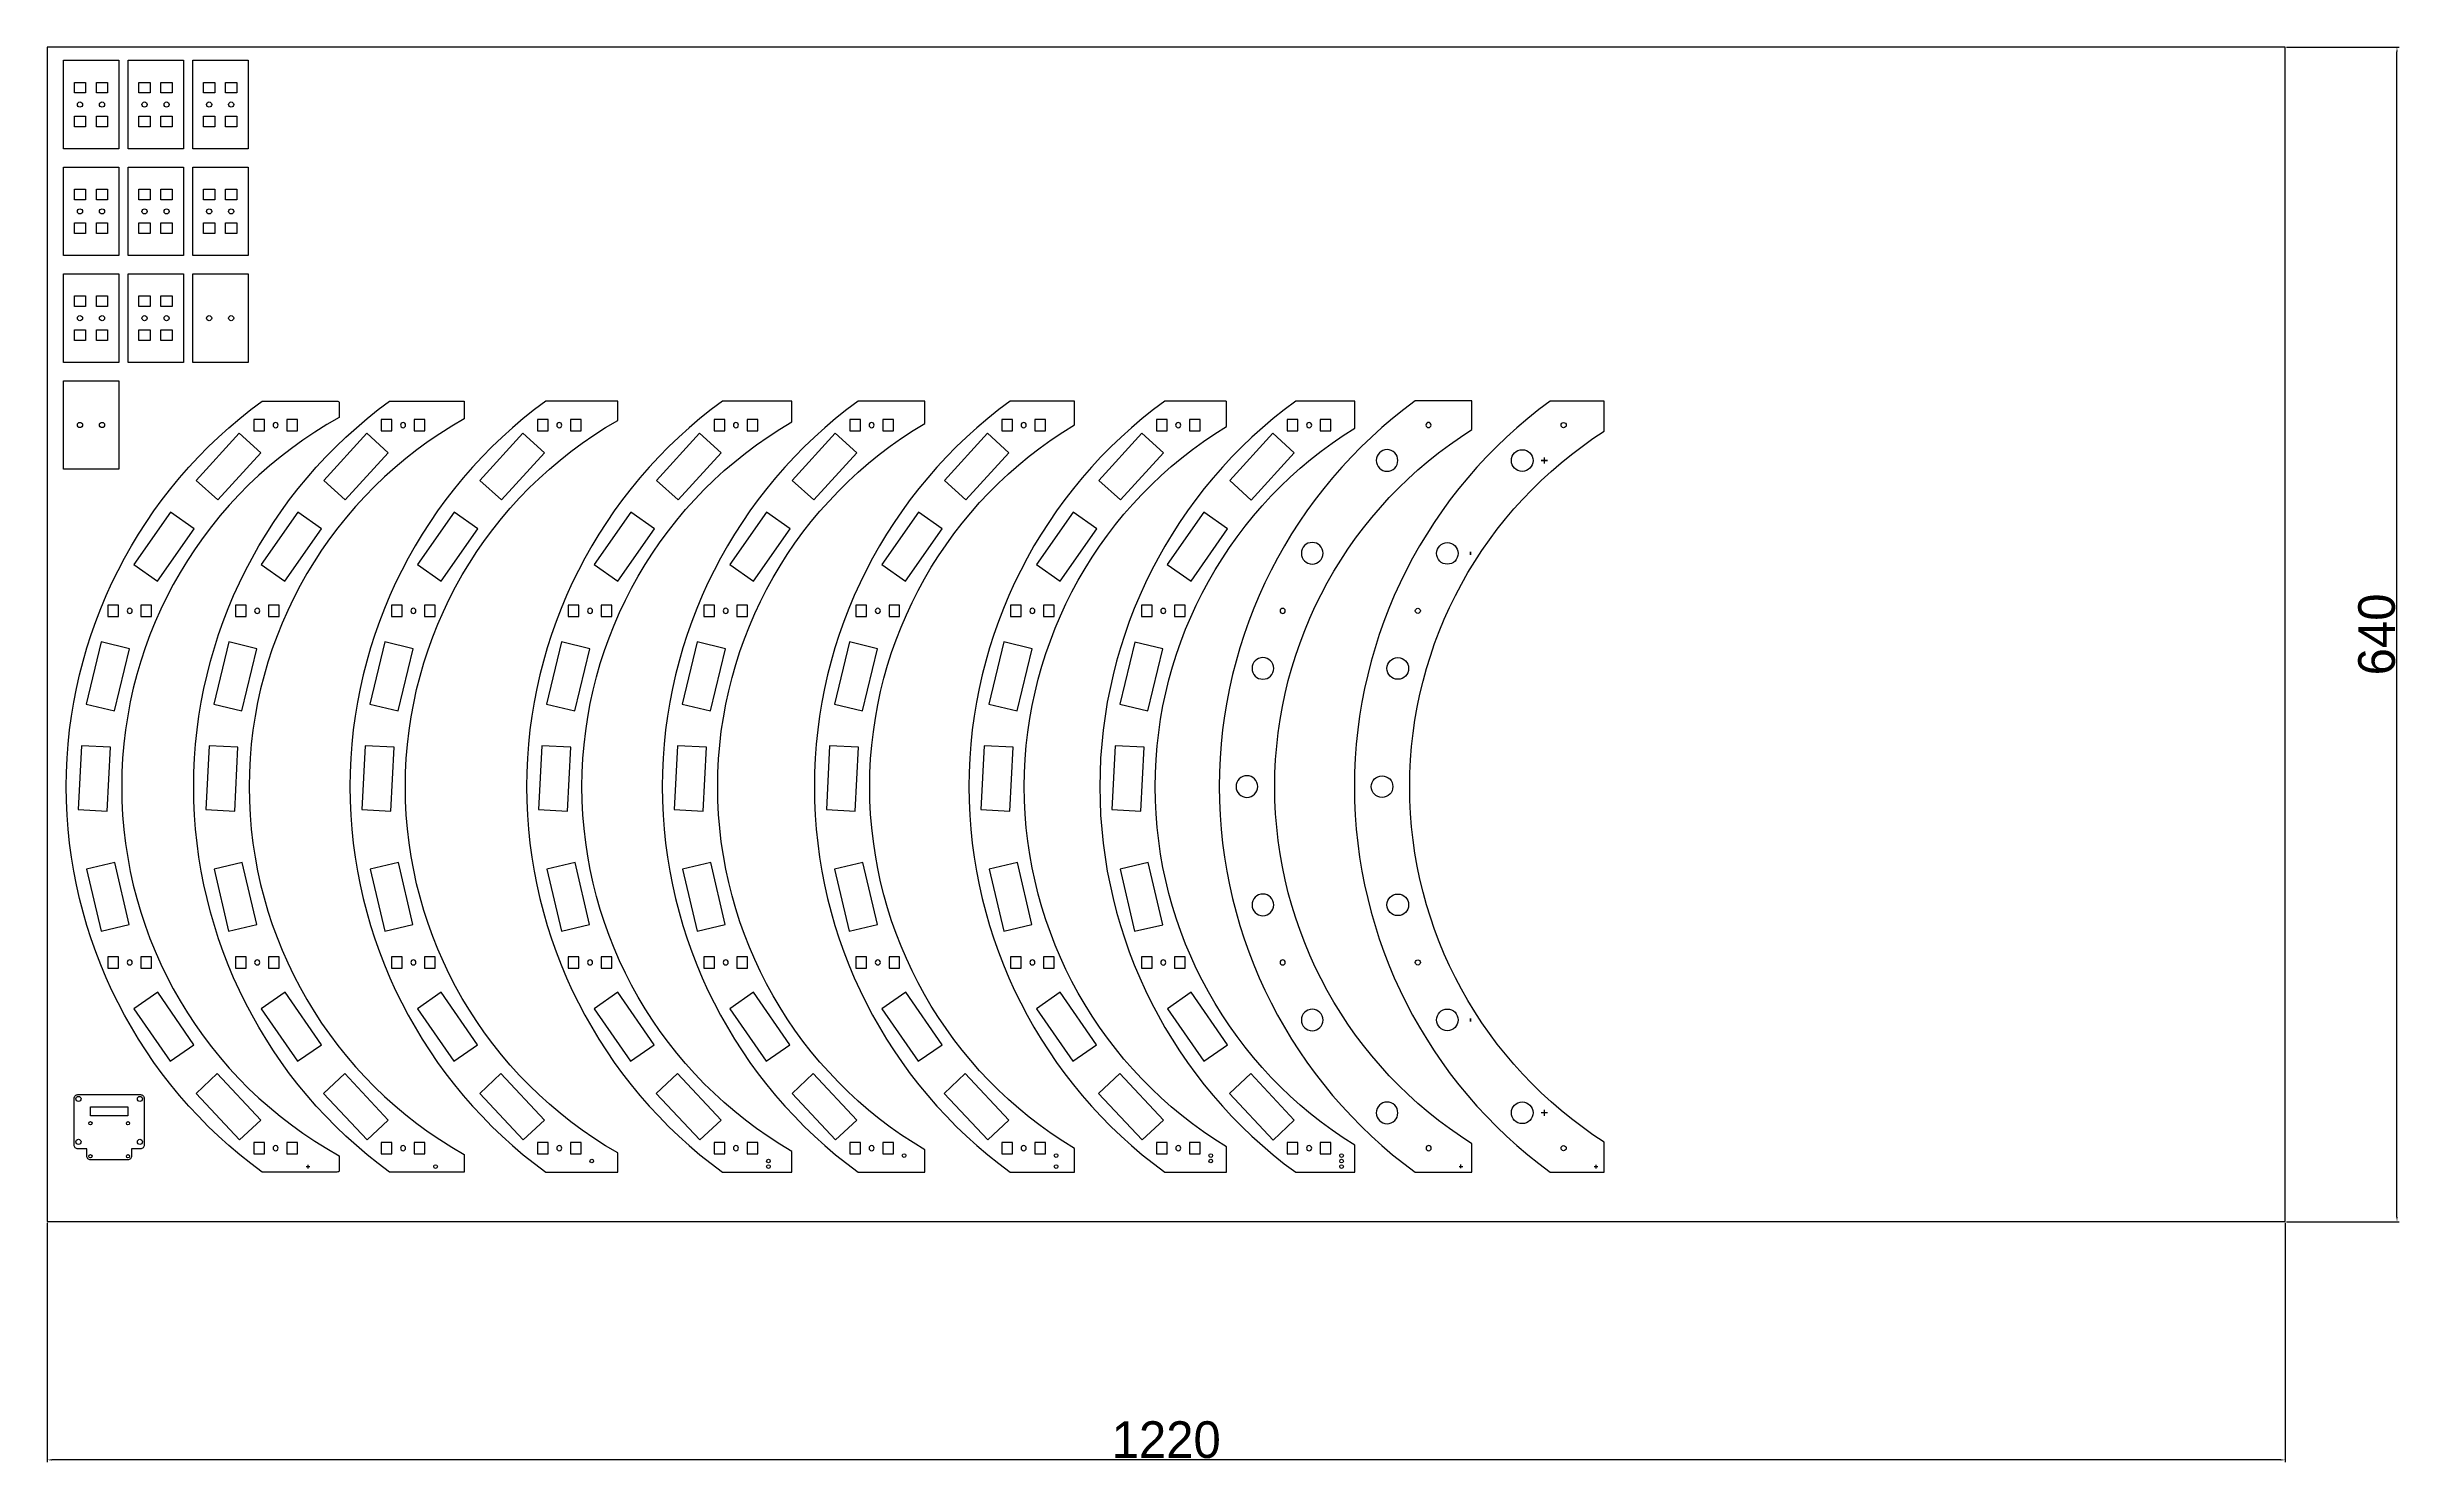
# Model space of a CAD drawing. Header units: millimetres. Extents: x -1807 to -524, y -1206 to -434.
import ezdxf
from ezdxf.enums import TextEntityAlignment as Align

# ---------------------------------------------------------------- set-up
doc = ezdxf.new("R2010")
doc.units = ezdxf.units.MM
doc.layers.get('0').update_dxf_attribs({"color": 5})
doc.layers.add('Holes', color=1, linetype='Continuous')
doc.layers.add('text', color=250, linetype='Continuous')
doc.layers.add('Notes', color=73, linetype='Continuous', plot=False)
doc.styles.add('BoldReverse', font='Arial_Bold.ttf')
doc.styles.get("Standard").update_dxf_attribs({"font": 'FreeSans.ttf'})
doc.dimstyles.new('ISO-25', dxfattribs={"dimtxt": 2.5, "dimasz": 2.5, "dimexe": 1.25, "dimexo": 0.625, "dimtad": 1, "dimdec": 3, "dimdsep": 46, "dimtxsty": 'Standard', "dimcen": 2.5, "dimadec": 0, "dimazin": 0, "dimtfac": 1, "dimtmove": 0, "dimatfit": 3, "dimfxl": 1, "dimarcsym": 0})

# ---------------------------------------------------------------- blocks, each defined once
blk = doc.blocks.new('SD Support')
blk.add_lwpolyline([(27.1, 31.2), (27.4, 31.2, -0.4142136), (29.5, 29.1), (29.5, -4.9, -0.4142136), (27.4, -7), (27.1, -7), (24.4, -7), (2, -7, -0.4142136), (-0.1, -4.9), (-0.1, -0.1), (-4, -0.1, -0.4142136), (-6.1, 2), (-6.1, 22.2, -0.4142136), (-4, 24.3), (-0.1, 24.3), (-0.1, 29.1, -0.4142136), (2, 31.2), (24.4, 31.2)], format="xyb", close=True)
at = {"layer": 'Holes'}
blk.add_lwpolyline([(18, 1.95), (18, 22.25), (22.8, 22.25), (22.8, 1.95)], close=True, dxfattribs=at)
for centre, radius in [((3.75, 28.85), 1.4), ((27.15, 28.85), 1.4), ((-4.1, 22.35), 0.9), ((13.9, 22.35), 0.9), ((-4.1, 1.85), 0.9), ((13.9, 1.85), 0.9), ((3.75, -4.65), 1.4), ((27.15, -4.65), 1.4)]:
    blk.add_circle(centre, radius, dxfattribs=at)
blk = doc.blocks.new('Level 9')
blk.add_lwpolyline([(873.9, -1590.9, -0.508188), (1294.1, -1590.9), (1294.1, -1621.8), (1278.6, -1621.8, 0.552088), (889.5, -1621.8), (873.9, -1621.8)], format="xyb", close=True)
at = {"layer": 'Holes'}
for centre, radius in [((1084, -1499.2), 5.9), ((1019.6, -1507.9), 5.9), ((1148.5, -1507.9), 5.9), ((988.3, -1518.7), 1.4), ((1179.8, -1518.7), 1.4), ((956.9, -1534.8), 5.9), ((1211.2, -1534.8), 5.9), ((906.3, -1575.6), 5.9), ((1261.8, -1575.6), 5.9), ((887, -1598.2), 1.4), ((1281, -1598.3), 1.4)]:
    blk.add_circle(centre, radius, dxfattribs=at)
at = {"layer": 'text'}
for p, q in [((1292, -1615.9), (1290, -1615.9)), ((1291, -1614.9), (1291, -1616.9))]:
    blk.add_line(p, q, dxfattribs=at)
blk = doc.blocks.new('Level 10')
blk.add_lwpolyline([(630.1, -91.7, 0.508188), (209.9, -91.7), (209.9, -121.1), (226.3, -121.1, -0.547395), (613.7, -121.1), (630.1, -121.1)], format="xyb", close=True)
at = {"layer": 'Holes'}
for centre, radius in [((420, 0), 5.9), ((355.6, -8.6), 5.9), ((484.4, -8.6), 5.9), ((324.2, -19.5), 1.4), ((515.8, -19.5), 1.4), ((292.9, -35.6), 5.9), ((547.1, -35.6), 5.9), ((242.3, -76.4), 5.9), ((597.7, -76.4), 5.9), ((223, -99), 1.4), ((617, -99), 1.4)]:
    blk.add_circle(centre, radius, dxfattribs=at)
at = {"layer": 'text'}
for p, q in [((212, -116.7), (214, -116.7)), ((213, -115.7), (213, -117.7))]:
    blk.add_line(p, q, dxfattribs=at)
at = {"layer": 'text', "style": 'BoldReverse'}
for s, p in [('-', (292.9, -47.6)), ('-', (547.1, -47.6)), ('+', (242.3, -88.4)), ('+', (597.7, -88.4))]:
    blk.add_text(s, height=5, dxfattribs=at).set_placement(p, align=Align.MIDDLE_CENTER)
blk = doc.blocks.new('6.3 x 6.0 rectangle')
at = {"layer": 'Holes'}
blk.add_lwpolyline([(0.1, -5.9), (0.1, -0.1), (6.2, -0.1), (6.2, -5.9)], close=True, dxfattribs=at)
blk = doc.blocks.new('Square hole unit')
for points in [[(-3.05, 6.1), (-3.05, 11.9), (3.05, 11.9), (3.05, 6.1)], [(-3.05, -11.9), (-3.05, -6.1), (3.05, -6.1), (3.05, -11.9)]]:
    blk.add_lwpolyline(points, close=True)
blk.add_circle((0, 0), 1.4)
blk = doc.blocks.new('*D1370')
at = {"layer": 'Defpoints', "color": 0}
for p in [(-587.2, -433.7), (-526.3, -433.7), (-587.2, -1073.7)]:
    blk.add_point(p, dxfattribs=at)
at = {"layer": 'Notes', "color": 0, "lineweight": -2}
for p, q in [((-586.6, -433.7), (-525.1, -433.7)), ((-526.3, -1071.2), (-526.3, -436.2)), ((-586.6, -1073.7), (-525.1, -1073.7))]:
    blk.add_line(p, q, dxfattribs=at)
at = {"layer": 'Notes', "color": 0}
for points in [[(-525.9, -436.2), (-526.7, -436.2), (-526.3, -433.7)], [(-526.7, -1071.2), (-525.9, -1071.2), (-526.3, -1073.7)]]:
    blk.add_solid(points, dxfattribs=at)
at = {"layer": 'Notes', "color": 0, "insert": (-537.3, -753.7), "char_height": 20, "attachment_point": 5, "rotation": 90}
blk.add_mtext('640', dxfattribs=at)
blk = doc.blocks.new('*D1371')
at = {"layer": 'Defpoints', "color": 0}
for p in [(-1807.2, -1073.7), (-587.2, -1073.7), (-1807.2, -1203.5)]:
    blk.add_point(p, dxfattribs=at)
at = {"layer": 'Notes', "color": 0, "lineweight": -2}
for p, q in [((-1807.2, -1074.3), (-1807.2, -1204.8)), ((-587.2, -1074.3), (-587.2, -1204.8)), ((-589.7, -1203.5), (-1804.7, -1203.5))]:
    blk.add_line(p, q, dxfattribs=at)
at = {"layer": 'Notes', "color": 0}
for points in [[(-1804.7, -1203.1), (-1804.7, -1203.9), (-1807.2, -1203.5)], [(-589.7, -1203.9), (-589.7, -1203.1), (-587.2, -1203.5)]]:
    blk.add_solid(points, dxfattribs=at)
at = {"layer": 'Notes', "color": 0, "insert": (-1197.2, -1192.6), "char_height": 20, "attachment_point": 5}
blk.add_mtext('1220', dxfattribs=at)

msp = doc.modelspace()

# ---------------------------------------------------------------- linework, layer by layer
for p, q in [((-1197.9413, -626.65), (-1197.9413, -626.65)), ((-1164.4372, -626.6562), (-1164.4372, -626.65)), ((-1164.4372, -626.6562), (-1164.4372, -626.65))]:
    msp.add_line(p, q)
for points in [[(-1768.0462, -489.0824), (-1798.2462, -489.0824), (-1798.2462, -440.8824), (-1768.0462, -440.8824)], [(-1732.8462, -489.0824), (-1763.0462, -489.0824), (-1763.0462, -440.8824), (-1732.8462, -440.8824)], [(-1697.6462, -489.0824), (-1727.8462, -489.0824), (-1727.8462, -440.8824), (-1697.6462, -440.8824)], [(-1768.0462, -547.2824), (-1798.2462, -547.2824), (-1798.2462, -499.0824), (-1768.0462, -499.0824)], [(-1732.8462, -547.2824), (-1763.0462, -547.2824), (-1763.0462, -499.0824), (-1732.8462, -499.0824)], [(-1697.6462, -547.2824), (-1727.8462, -547.2824), (-1727.8462, -499.0824), (-1697.6462, -499.0824)], [(-1768.0462, -605.4824), (-1798.2462, -605.4824), (-1798.2462, -557.2824), (-1768.0462, -557.2824)], [(-1732.8462, -605.4824), (-1763.0462, -605.4824), (-1763.0462, -557.2824), (-1732.8462, -557.2824)], [(-1697.6462, -605.4824), (-1727.8462, -605.4824), (-1727.8462, -557.2824), (-1697.6462, -557.2824)], [(-1768.0462, -663.6824), (-1798.2462, -663.6824), (-1798.2462, -615.4824), (-1768.0462, -615.4824)]]:
    msp.add_lwpolyline(points, close=True)
for points in [[(-1647.9632, -635.4871, 0.589576685), (-1647.9632, -1037.813), (-1647.9632, -1046.2417, -0.146234213), (-1649.6642, -1046.75), (-1689.994, -1046.75, -0.508187958), (-1689.994, -626.55), (-1649.6642, -626.55, -0.146234213), (-1647.9632, -627.0584)], [(-1579.8819, -636.2675, 0.584891217), (-1579.8819, -1037.0326), (-1579.8819, -1046.7353, -0.024398367), (-1580.1839, -1046.75), (-1620.5136, -1046.75, -0.508187958), (-1620.5136, -626.55), (-1580.1839, -626.55, -0.024398367), (-1579.8819, -626.5648)], [(-1535.3734, -1046.75), (-1496.1407, -1046.75), (-1496.1407, -1036.2393, -0.580206484), (-1496.1407, -637.0607), (-1496.1407, -626.55), (-1535.3734, -626.55, 0.508187958)], [(-1439.087, -1046.75), (-1401.2532, -1046.75), (-1401.2532, -1035.433, -0.575522031), (-1401.2532, -637.867), (-1401.2532, -626.55), (-1439.087, -626.55, 0.508187958)], [(-1328.6859, -626.55), (-1365.1207, -626.55, 0.508187958), (-1365.1207, -1046.75), (-1328.6859, -1046.75), (-1328.6859, -1034.6136, -0.570837396), (-1328.6859, -638.6865)], [(-1247.1843, -1033.7808, -0.56615211), (-1247.1843, -639.5193), (-1247.1843, -626.55), (-1282.22, -626.55, 0.508187958), (-1282.22, -1046.75), (-1247.1843, -1046.75)], [(-1126.6256, -626.5706, 0.508187958), (-1126.6256, -1046.7706), (-1094.3879, -1046.7706), (-1094.3879, -1032.0951, -0.556777664), (-1094.3879, -641.2461), (-1094.3879, -626.5706)]]:
    msp.add_lwpolyline(points, format="xyb", close=True)
msp.add_lwpolyline([(-1164.4372, -626.55), (-1197.9739, -626.55, 0.508187958), (-1197.9739, -1046.75), (-1164.3372, -1046.75), (-1164.3372, -1032.9345, -0.561465695), (-1164.3372, -640.3656), (-1164.3372, -626.6562)], format="xyb")
at = {"layer": 'Holes'}
for points in [[(-1725.8929, -669.8084), (-1714.2088, -680.4442), (-1690.7831, -654.7094), (-1702.4673, -644.0736)], [(-1656.4126, -669.8084), (-1644.7284, -680.4442), (-1621.3027, -654.7094), (-1632.9869, -644.0736)], [(-1571.2724, -669.8084), (-1559.5882, -680.4442), (-1536.1625, -654.7094), (-1547.8467, -644.0736)], [(-1474.9859, -669.8084), (-1463.3017, -680.4442), (-1439.8761, -654.7094), (-1451.5603, -644.0736)], [(-1401.0196, -669.8084), (-1389.3355, -680.4442), (-1365.9098, -654.7094), (-1377.594, -644.0736)], [(-1318.119, -669.8084), (-1306.4348, -680.4442), (-1283.0092, -654.7094), (-1294.6934, -644.0736)], [(-1233.8729, -669.8084), (-1222.1887, -680.4442), (-1198.7631, -654.7094), (-1210.4473, -644.0736)], [(-1162.5246, -669.829), (-1150.8404, -680.4648), (-1127.4147, -654.73), (-1139.0989, -644.0942)], [(-1727.0671, -696.1347), (-1740.0049, -687.0653), (-1759.9805, -715.5612), (-1747.0427, -724.6306)], [(-1657.5867, -696.1347), (-1670.5246, -687.0653), (-1690.5001, -715.5612), (-1677.5623, -724.6306)], [(-1572.4466, -696.1347), (-1585.3844, -687.0653), (-1605.3599, -715.5612), (-1592.4221, -724.6306)], [(-1476.1601, -696.1347), (-1489.0979, -687.0653), (-1509.0735, -715.5612), (-1496.1357, -724.6306)], [(-1402.1938, -696.1347), (-1415.1316, -687.0653), (-1435.1072, -715.5612), (-1422.1694, -724.6306)], [(-1319.2932, -696.1347), (-1332.231, -687.0653), (-1352.2065, -715.5612), (-1339.2687, -724.6306)], [(-1235.0471, -696.1347), (-1247.9849, -687.0653), (-1267.9604, -715.5612), (-1255.0226, -724.6306)], [(-1163.6988, -696.1552), (-1176.6366, -687.0858), (-1196.6121, -715.5818), (-1183.6743, -724.6511)], [(-1785.8751, -791.6493), (-1770.5192, -795.3687), (-1762.3271, -761.5467), (-1777.6831, -757.8273)], [(-1716.3948, -791.6493), (-1701.0388, -795.3687), (-1692.8467, -761.5467), (-1708.2027, -757.8273)], [(-1631.2546, -791.6493), (-1615.8986, -795.3687), (-1607.7065, -761.5467), (-1623.0625, -757.8273)], [(-1534.9681, -791.6493), (-1519.6122, -795.3687), (-1511.4201, -761.5467), (-1526.7761, -757.8273)], [(-1461.0018, -791.6493), (-1445.6459, -795.3687), (-1437.4538, -761.5467), (-1452.8098, -757.8273)], [(-1378.1012, -791.6493), (-1362.7452, -795.3687), (-1354.5532, -761.5467), (-1369.9091, -757.8273)], [(-1293.8551, -791.6493), (-1278.4991, -795.3687), (-1270.3071, -761.5467), (-1285.663, -757.8273)], [(-1222.5068, -791.6699), (-1207.1508, -795.3893), (-1198.9587, -761.5672), (-1214.3147, -757.8478)], [(-1772.6625, -815.1794), (-1788.4422, -814.3772), (-1790.209, -849.1323), (-1774.4294, -849.9345)], [(-1703.1822, -815.1794), (-1718.9618, -814.3772), (-1720.7286, -849.1323), (-1704.949, -849.9345)], [(-1618.042, -815.1794), (-1633.8216, -814.3772), (-1635.5885, -849.1323), (-1619.8088, -849.9345)], [(-1521.7555, -815.1794), (-1537.5352, -814.3772), (-1539.302, -849.1323), (-1523.5224, -849.9345)], [(-1447.7892, -815.1794), (-1463.5689, -814.3772), (-1465.3357, -849.1323), (-1449.5561, -849.9345)], [(-1364.8886, -815.1794), (-1380.6682, -814.3772), (-1382.4351, -849.1323), (-1366.6555, -849.9345)], [(-1280.6425, -815.1794), (-1296.4221, -814.3772), (-1298.189, -849.1323), (-1282.4094, -849.9345)], [(-1209.2942, -815.1999), (-1225.0738, -814.3977), (-1226.8407, -849.1528), (-1211.061, -849.955)], [(-1770.3355, -877.9521), (-1785.7205, -881.5495), (-1777.7972, -915.4355), (-1762.4122, -911.8381)], [(-1700.8551, -877.9521), (-1716.2401, -881.5495), (-1708.3168, -915.4355), (-1692.9318, -911.8381)], [(-1615.7149, -877.9521), (-1631.1, -881.5495), (-1623.1767, -915.4355), (-1607.7916, -911.8381)], [(-1519.4285, -877.9521), (-1534.8135, -881.5495), (-1526.8902, -915.4355), (-1511.5052, -911.8381)], [(-1445.4622, -877.9521), (-1460.8472, -881.5495), (-1452.9239, -915.4355), (-1437.5389, -911.8381)], [(-1362.5616, -877.9521), (-1377.9466, -881.5495), (-1370.0233, -915.4355), (-1354.6383, -911.8381)], [(-1278.3155, -877.9521), (-1293.7005, -881.5495), (-1285.7772, -915.4355), (-1270.3922, -911.8381)], [(-1206.9671, -877.9726), (-1222.3522, -881.57), (-1214.4289, -915.456), (-1199.0438, -911.8587)], [(-1740.145, -986.2723), (-1727.1509, -977.2837), (-1746.9486, -948.6639), (-1759.9427, -957.6525)], [(-1670.6646, -986.2723), (-1657.6706, -977.2837), (-1677.4682, -948.6639), (-1690.4623, -957.6525)], [(-1585.5244, -986.2723), (-1572.5304, -977.2837), (-1592.3281, -948.6639), (-1605.3221, -957.6525)], [(-1489.238, -986.2723), (-1476.2439, -977.2837), (-1496.0416, -948.6639), (-1509.0356, -957.6525)], [(-1415.2717, -986.2723), (-1402.2776, -977.2837), (-1422.0753, -948.6639), (-1435.0694, -957.6525)], [(-1332.3711, -986.2723), (-1319.377, -977.2837), (-1339.1747, -948.6639), (-1352.1687, -957.6525)], [(-1248.1249, -986.2723), (-1235.1309, -977.2837), (-1254.9286, -948.6639), (-1267.9226, -957.6525)], [(-1176.7766, -986.2929), (-1163.7826, -977.3043), (-1183.5803, -948.6845), (-1196.5743, -957.6731)], [(-1714.4994, -992.9784), (-1726.0384, -1003.7715), (-1702.2663, -1029.1866), (-1690.7272, -1018.3935)], [(-1645.019, -992.9784), (-1656.558, -1003.7715), (-1632.7859, -1029.1866), (-1621.2469, -1018.3935)], [(-1559.8788, -992.9784), (-1571.4178, -1003.7715), (-1547.6457, -1029.1866), (-1536.1067, -1018.3935)], [(-1463.5924, -992.9784), (-1475.1314, -1003.7715), (-1451.3593, -1029.1866), (-1439.8202, -1018.3935)], [(-1389.6261, -992.9784), (-1401.1651, -1003.7715), (-1377.393, -1029.1866), (-1365.8539, -1018.3935)], [(-1306.7254, -992.9784), (-1318.2645, -1003.7715), (-1294.4923, -1029.1866), (-1282.9533, -1018.3935)], [(-1222.4793, -992.9784), (-1234.0184, -1003.7715), (-1210.2462, -1029.1866), (-1198.7072, -1018.3935)], [(-1151.131, -992.9989), (-1162.67, -1003.792), (-1138.8979, -1029.2071), (-1127.3589, -1018.414)]]:
    msp.add_lwpolyline(points, close=True, dxfattribs=at)
for centre in [(-1789.2962, -464.9824), (-1777.2962, -464.9824), (-1754.0962, -464.9824), (-1742.0962, -464.9824), (-1718.8962, -464.9824), (-1706.8962, -464.9824), (-1789.2962, -523.1824), (-1777.2962, -523.1824), (-1754.0962, -523.1824), (-1742.0962, -523.1824), (-1718.8962, -523.1824), (-1706.8962, -523.1824), (-1789.2962, -581.3824), (-1777.2962, -581.3824), (-1754.0962, -581.3824), (-1742.0962, -581.3824), (-1718.8962, -581.3824), (-1706.8962, -581.3824), (-1789.2962, -639.5824), (-1777.2962, -639.5824)]:
    msp.add_circle(centre, 1.4, dxfattribs=at)
at = {"layer": 'Notes'}
msp.add_lwpolyline([(-1807.2358, -1073.669), (-587.2358, -1073.669), (-587.2358, -433.669), (-1807.2358, -433.669)], close=True, dxfattribs=at)
at = {"layer": 'text'}
for p, q in [((-1665.9612, -1043.65), (-1663.9612, -1043.65)), ((-1664.9612, -1044.65), (-1664.9612, -1042.65))]:
    msp.add_line(p, q, dxfattribs=at)
for centre, radius in [((-1340.088, -1037.65), 1), ((-1257.1874, -1037.65), 1), ((-1172.9413, -1037.65), 1), ((-1101.593, -1037.6706), 1), ((-1595.481, -1043.65), 1), ((-1510.3408, -1040.65), 1), ((-1414.0543, -1040.65), 1), ((-1414.0543, -1043.65), 1), ((-1257.1874, -1043.65), 1), ((-1172.9413, -1040.65), 1), ((-1101.593, -1040.6706), 1), ((-1101.593, -1043.6706), 1), ((-1009.918, -1040.6706), 0)]:
    msp.add_circle(centre, radius, dxfattribs=at)

# ---------------------------------------------------------------- block references
at = {"xscale": -1, "rotation": 89.99999999999999}
msp.add_blockref('Level 9', (-2652.4151, 247.3948), dxfattribs=at)
at = {"rotation": 90}
for name, p in [('Level 10', (-1079.5438, -1256.65)), ('SD Support', (-1761.2797, -1033.9628))]:
    msp.add_blockref(name, p, dxfattribs=at)
at = {"layer": 'Holes', "rotation": 180}
for p in [(-1786.1462, -458.7824), (-1774.1462, -458.7824), (-1750.9462, -458.7824), (-1738.9462, -458.7824), (-1715.7462, -458.7824), (-1703.7462, -458.7824), (-1786.1462, -477.1824), (-1774.1462, -477.1824), (-1750.9462, -477.1824), (-1738.9462, -477.1824), (-1715.7462, -477.1824), (-1703.7462, -477.1824), (-1786.1462, -516.9824), (-1774.1462, -516.9824), (-1750.9462, -516.9824), (-1738.9462, -516.9824), (-1715.7462, -516.9824), (-1703.7462, -516.9824), (-1786.1462, -535.3824), (-1774.1462, -535.3824), (-1750.9462, -535.3824), (-1738.9462, -535.3824), (-1715.7462, -535.3824), (-1703.7462, -535.3824), (-1786.1462, -575.1824), (-1774.1462, -575.1824), (-1750.9462, -575.1824), (-1738.9462, -575.1824), (-1786.1462, -593.5824), (-1774.1462, -593.5824), (-1750.9462, -593.5824), (-1738.9462, -593.5824)]:
    msp.add_blockref('6.3 x 6.0 rectangle', p, dxfattribs=at)
at = {"layer": 'Holes', "xscale": -1}
for p, rotation in [((-1682.6642, -639.65), 89.99999999999999), ((-1613.1839, -639.65), 89.99999999999999), ((-1528.0437, -639.65), 89.99999999999999), ((-1431.7572, -639.65), 89.99999999999999), ((-1357.7909, -639.65), 89.99999999999999), ((-1274.8903, -639.65), 89.99999999999999), ((-1190.6442, -639.65), 89.99999999999999), ((-1119.2959, -639.6706), 89.99999999999999), ((-1762.17, -740.8786), 89.99999999999999), ((-1692.6896, -740.8786), 89.99999999999999), ((-1607.5494, -740.8786), 89.99999999999999), ((-1511.263, -740.8786), 89.99999999999999), ((-1437.2967, -740.8786), 89.99999999999999), ((-1354.396, -740.8786), 89.99999999999999), ((-1270.1499, -740.8786), 89.99999999999999), ((-1198.8016, -740.8992), 89.99999999999999), ((-1762.17, -932.4214), 89.99999999999999), ((-1692.6896, -932.4214), 89.99999999999999), ((-1607.5494, -932.4214), 89.99999999999999), ((-1511.263, -932.4214), 89.99999999999999), ((-1437.2967, -932.4214), 89.99999999999999), ((-1354.396, -932.4214), 89.99999999999999), ((-1270.1499, -932.4214), 89.99999999999999), ((-1198.8016, -932.442), 89.99999999999999), ((-1682.6542, -1033.65), 270), ((-1613.1739, -1033.65), 270), ((-1528.0337, -1033.65), 270), ((-1431.7472, -1033.65), 270), ((-1357.7809, -1033.65), 270), ((-1274.8803, -1033.65), 270), ((-1190.6342, -1033.65), 270), ((-1119.2859, -1033.6706), 270)]:
    msp.add_blockref('Square hole unit', p, dxfattribs=dict(at, rotation=rotation))

# ---------------------------------------------------------------- dimensions: what is measured, and where the dimension line sits
at = {"layer": 'Notes'}
for base, p2, angle, picture, middle in [((-526.3314, -433.669), (-587.2358, -433.669), 90, '*D1370', (-537.2776, -753.669)), ((-1807.2358, -1203.5102), (-1807.2358, -1073.669), 180, '*D1371', (-1197.2358, -1192.5639))]:
    dim = msp.add_linear_dim(base=base, p1=(-587.2358, -1073.669), p2=p2, angle=angle, dimstyle='ISO-25', override={"dimtxt": 20}, dxfattribs=at)
    dim.commit()
    dim.dimension.update_dxf_attribs({"geometry": picture, "text_midpoint": middle})

doc.saveas('drawing.dxf')
